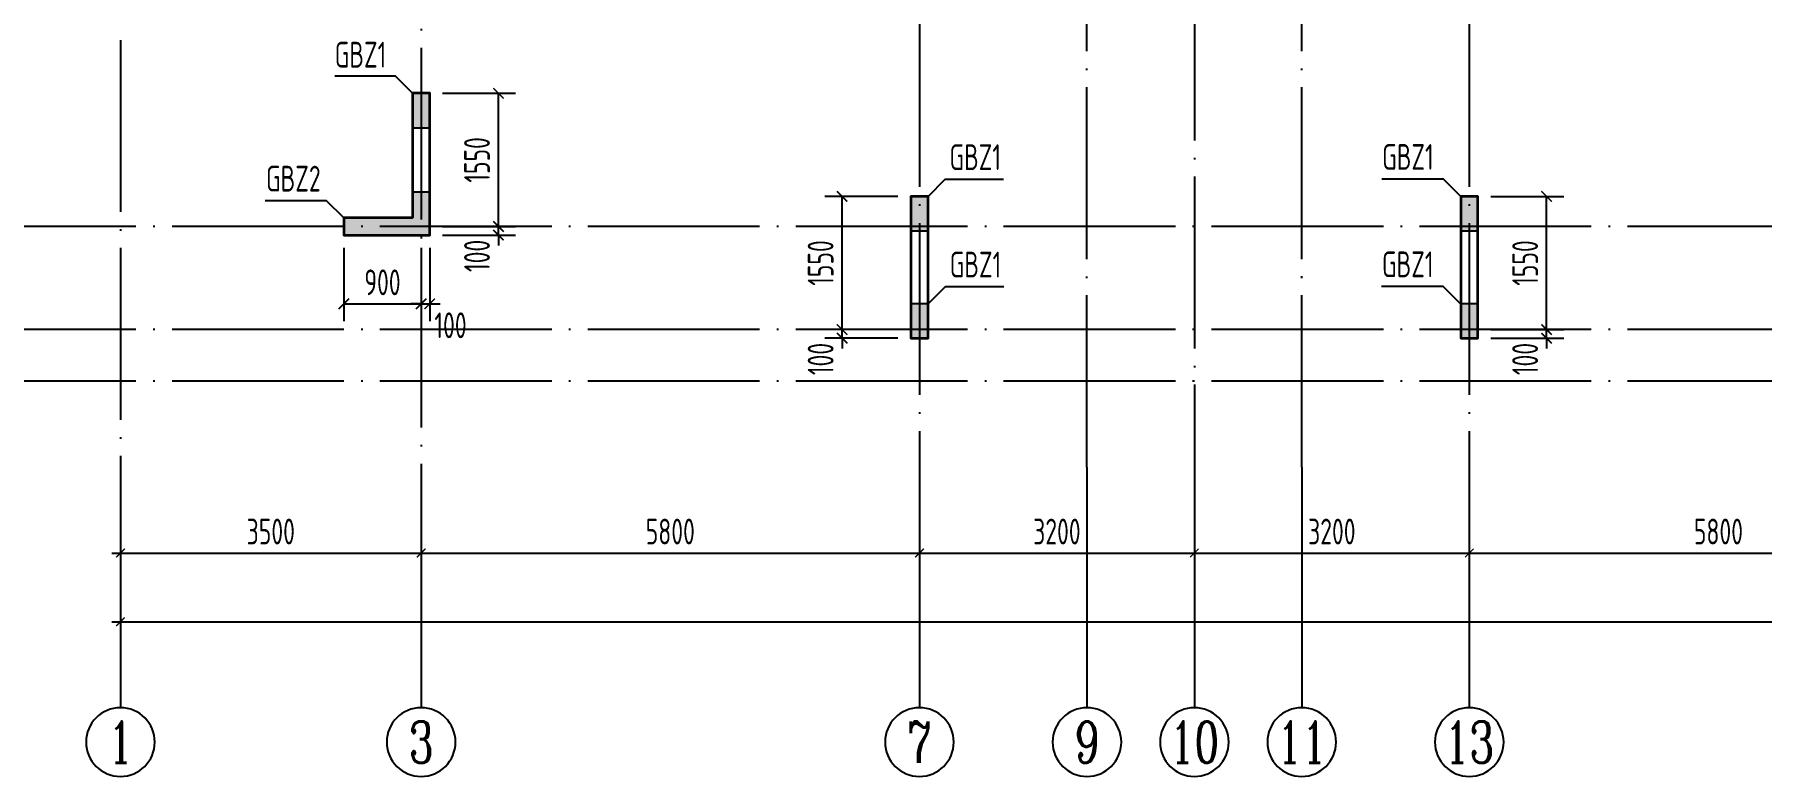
# Model space of a CAD drawing. Extents: x -812054 to 22247, y -644080 to 1003627.
# Drawn here: x -482678 to -462577, y -432960 to -424326 of the extents above; entities that cross this region are included whole.
import ezdxf
from ezdxf.enums import TextEntityAlignment as Align

# ---------------------------------------------------------------- set-up
doc = ezdxf.new("R2010")
doc.units = 0
doc.header["$LTSCALE"] = 1000
doc.linetypes.add('DOTE', pattern=[2.42, 2, -0.2, 0.02, -0.2])
doc.layers.get('0').update_dxf_attribs({"linetype": 'CONTINUOUS'})
doc.layers.get('DEFPOINTS').update_dxf_attribs({"linetype": 'CONTINUOUS'})
for name, color, linetype in [('A-AXIS', 1, 'CONTINUOUS'), ('A-DOTE', 10, 'DOTE'), ('AXIS_NUM', 7, 'CONTINUOUS'), ('S-Q墙实线', 6, 'CONTINUOUS'), ('S-Q墙标注', 3, 'CONTINUOUS'), ('S-X详图填充', 252, 'CONTINUOUS'), ('S-X详图实线', 4, 'CONTINUOUS'), ('S-Y一般标注', 3, 'CONTINUOUS'), ('S-Z柱编号', 6, 'CONTINUOUS')]:
    doc.layers.add(name, color=color, linetype=linetype)
doc.styles.add('TSSD_Axis', font='complex.shx', dxfattribs={"width": 0.7, "bigfont": 'hztxt.shx'})
doc.styles.add('TSSD_DIMENSION', font='Tssdeng.shx', dxfattribs={"width": 0.7, "bigfont": 'tssdchn.shx'})
doc.styles.add('TSSD_REIN', font='tssdeng.shx', dxfattribs={"width": 0.7, "height": 300, "bigfont": 'tssdchn.shx'})
doc.styles.add('结构文字', font='zstxt.shx', dxfattribs={"width": 0.7, "bigfont": 'zshz.shx'})
doc.dimstyles.new('STRUCK', dxfattribs={"dimtxt": 400, "dimasz": 121, "dimexe": 200, "dimexo": 150, "dimgap": 115, "dimtad": 1, "dimdec": 0, "dimdsep": 46, "dimtxsty": '结构文字', "dimblk": 'ARCHTICK', "dimcen": 400, "dimclrd": 3, "dimclre": 3, "dimclrt": 7, "dimadec": 0, "dimazin": 0, "dimtfac": 1, "dimtdec": 0, "dimtix": 1, "dimtmove": 2, "dimatfit": 3, "dimldrblk": '_DIMX', "dimfxl": 1, "dimtolj": 1, "dimtzin": 0, "dimarcsym": 0})
doc.dimstyles.new('TSSD_100_100', dxfattribs={"dimtxt": 300, "dimasz": 100, "dimexe": 100, "dimexo": 250, "dimgap": 100, "dimtad": 1, "dimdec": 0, "dimzin": 0, "dimdsep": 46, "dimtxsty": 'TSSD_DIMENSION', "dimblk": 'ARCHTICK', "dimcen": 0, "dimdle": 100, "dimclrt": 7, "dimadec": 0, "dimazin": 0, "dimtfac": 1, "dimtdec": 0, "dimtix": 1, "dimtmove": 2, "dimatfit": 3, "dimldrblk": 'ARCHTICK', "dimfxl": 1, "dimtolj": 1, "dimtzin": 0, "dimarcsym": 0})

# ---------------------------------------------------------------- blocks, each defined once
blk = doc.blocks.new('_ArchTick')
at = {"color": 0, "linetype": 'ByBlock', "const_width": 0.15}
blk.add_lwpolyline([(-0.5, -0.5), (0.5, 0.5)], dxfattribs=at)
blk = doc.blocks.new('*D160')
at = {"layer": 'DEFPOINTS', "color": 0, "transparency": 16777216}
for p in [(2600, 5200), (3600, 5200), (3600, 4600)]:
    blk.add_point(p, dxfattribs=at)
at = {"layer": 'S-Y一般标注', "color": 0, "lineweight": -2, "transparency": 16777216}
for p, q in [((2600, 5200), (2600, 5300)), ((3350, 5200), (2500, 5200)), ((2600, 4600), (2600, 5200)), ((3350, 4600), (2500, 4600)), ((2600, 4600), (2600, 4500))]:
    blk.add_line(p, q, dxfattribs=at)
at = {"layer": 'S-Y一般标注', "color": 0, "lineweight": -2, "transparency": 16777216, "xscale": 100, "yscale": 100, "zscale": 100}
for p, rotation in [((2600, 5200), 270), ((2600, 4600), 90)]:
    blk.add_blockref('_ArchTick', p, dxfattribs=dict(at, rotation=rotation))
at = {"layer": 'S-Y一般标注', "color": 7, "transparency": 16777216, "insert": (2350, 4900), "char_height": 300, "attachment_point": 5, "rotation": 90, "style": 'TSSD_DIMENSION'}
blk.add_mtext('\\A1;600', dxfattribs=at)
blk = doc.blocks.new('*D166')
at = {"layer": 'DEFPOINTS', "color": 0, "transparency": 16777216}
for p in [(1800, 17150), (3600, 17150), (3600, 4600)]:
    blk.add_point(p, dxfattribs=at)
at = {"layer": 'S-Y一般标注', "color": 0, "lineweight": -2, "transparency": 16777216}
for p, q in [((3350, 17150), (1700, 17150)), ((1800, 4500), (1800, 17250)), ((3350, 4600), (1700, 4600))]:
    blk.add_line(p, q, dxfattribs=at)
at = {"layer": 'S-Y一般标注', "color": 0, "lineweight": -2, "transparency": 16777216, "xscale": 100, "yscale": 100, "zscale": 100}
for p, rotation in [((1800, 17150), 90), ((1800, 4600), 270)]:
    blk.add_blockref('_ArchTick', p, dxfattribs=dict(at, rotation=rotation))
at = {"layer": 'S-Y一般标注', "color": 7, "transparency": 16777216, "insert": (1550, 10875), "char_height": 300, "attachment_point": 5, "rotation": 90, "style": 'TSSD_DIMENSION'}
blk.add_mtext('\\A1;12550', dxfattribs=at)
blk = doc.blocks.new('*D168')
at = {"layer": 'DEFPOINTS', "color": 0, "transparency": 16777216}
for p in [(2600, 6400), (3600, 6400), (3600, 5200)]:
    blk.add_point(p, dxfattribs=at)
at = {"layer": 'S-Y一般标注', "color": 0, "lineweight": -2, "transparency": 16777216}
for p, q in [((2600, 5100), (2600, 6500)), ((3350, 6400), (2500, 6400)), ((3350, 5200), (2500, 5200))]:
    blk.add_line(p, q, dxfattribs=at)
at = {"layer": 'S-Y一般标注', "color": 0, "lineweight": -2, "transparency": 16777216, "xscale": 100, "yscale": 100, "zscale": 100}
for p, rotation in [((2600, 6400), 90), ((2600, 5200), 270)]:
    blk.add_blockref('_ArchTick', p, dxfattribs=dict(at, rotation=rotation))
at = {"layer": 'S-Y一般标注', "color": 7, "transparency": 16777216, "insert": (2350, 5800), "char_height": 300, "attachment_point": 5, "rotation": 90, "style": 'TSSD_DIMENSION'}
blk.add_mtext('\\A1;1200', dxfattribs=at)
blk = doc.blocks.new('*D169')
at = {"layer": 'DEFPOINTS', "color": 0, "transparency": 16777216}
for p in [(2600, 9400), (3600, 9400), (3600, 6400)]:
    blk.add_point(p, dxfattribs=at)
at = {"layer": 'S-Y一般标注', "color": 0, "lineweight": -2, "transparency": 16777216}
for p, q in [((2600, 6300), (2600, 9500)), ((3350, 9400), (2500, 9400)), ((3350, 6400), (2500, 6400))]:
    blk.add_line(p, q, dxfattribs=at)
at = {"layer": 'S-Y一般标注', "color": 0, "lineweight": -2, "transparency": 16777216, "xscale": 100, "yscale": 100, "zscale": 100}
for p, rotation in [((2600, 9400), 90), ((2600, 6400), 270)]:
    blk.add_blockref('_ArchTick', p, dxfattribs=dict(at, rotation=rotation))
at = {"layer": 'S-Y一般标注', "color": 7, "transparency": 16777216, "insert": (2350, 7900), "char_height": 300, "attachment_point": 5, "rotation": 90, "style": 'TSSD_DIMENSION'}
blk.add_mtext('\\A1;3000', dxfattribs=at)
blk = doc.blocks.new('ts_axno')
at = {"color": 0, "linetype": 'ByBlock', "lineweight": -2}
blk.add_circle((0, 0), 0.5, dxfattribs=at)
at = {"color": 0, "linetype": 'ByBlock', "lineweight": -2, "style": 'TSSD_Axis', "width": 0.7}
blk.add_attdef('A', text='', height=0.6, dxfattribs=at).set_placement((0, 0), align=Align.MIDDLE_CENTER)
blk = doc.blocks.new('*D174')
at = {"layer": 'DEFPOINTS', "color": 0, "transparency": 16777216}
for p in [(8100, 3600), (13900, 3600), (13900, 2600)]:
    blk.add_point(p, dxfattribs=at)
at = {"layer": 'S-Y一般标注', "color": 0, "lineweight": -2, "transparency": 16777216}
for p, q in [((8100, 3350), (8100, 2500)), ((13900, 3350), (13900, 2500)), ((8000, 2600), (14000, 2600))]:
    blk.add_line(p, q, dxfattribs=at)
at = {"layer": 'S-Y一般标注', "color": 0, "lineweight": -2, "transparency": 16777216, "xscale": 100, "yscale": 100, "zscale": 100, "rotation": 180}
blk.add_blockref('_ArchTick', (8100, 2600), dxfattribs=at)
at = {"layer": 'S-Y一般标注', "color": 0, "lineweight": -2, "transparency": 16777216, "xscale": 100, "yscale": 100, "zscale": 100}
blk.add_blockref('_ArchTick', (13900, 2600), dxfattribs=at)
at = {"layer": 'S-Y一般标注', "color": 7, "transparency": 16777216, "insert": (11000, 2850), "char_height": 300, "attachment_point": 5, "style": 'TSSD_DIMENSION'}
blk.add_mtext('\\A1;5800', dxfattribs=at)
blk = doc.blocks.new('*D175')
at = {"layer": 'DEFPOINTS', "color": 0, "transparency": 16777216}
for p in [(17100, 3600), (20300, 3600), (20300, 2600)]:
    blk.add_point(p, dxfattribs=at)
at = {"layer": 'S-Y一般标注', "color": 0, "lineweight": -2, "transparency": 16777216}
for p, q in [((17100, 3350), (17100, 2500)), ((20300, 3350), (20300, 2500)), ((17000, 2600), (20400, 2600))]:
    blk.add_line(p, q, dxfattribs=at)
at = {"layer": 'S-Y一般标注', "color": 0, "lineweight": -2, "transparency": 16777216, "xscale": 100, "yscale": 100, "zscale": 100, "rotation": 180}
blk.add_blockref('_ArchTick', (17100, 2600), dxfattribs=at)
at = {"layer": 'S-Y一般标注', "color": 0, "lineweight": -2, "transparency": 16777216, "xscale": 100, "yscale": 100, "zscale": 100}
blk.add_blockref('_ArchTick', (20300, 2600), dxfattribs=at)
at = {"layer": 'S-Y一般标注', "color": 7, "transparency": 16777216, "insert": (18700, 2850), "char_height": 300, "attachment_point": 5, "style": 'TSSD_DIMENSION'}
blk.add_mtext('\\A1;3200', dxfattribs=at)
blk = doc.blocks.new('*D176')
at = {"layer": 'DEFPOINTS', "color": 0, "transparency": 16777216}
for p in [(20300, 3600), (26100, 3600), (26100, 2600)]:
    blk.add_point(p, dxfattribs=at)
at = {"layer": 'S-Y一般标注', "color": 0, "lineweight": -2, "transparency": 16777216}
for p, q in [((20300, 3350), (20300, 2500)), ((26100, 3350), (26100, 2500)), ((20200, 2600), (26200, 2600))]:
    blk.add_line(p, q, dxfattribs=at)
at = {"layer": 'S-Y一般标注', "color": 0, "lineweight": -2, "transparency": 16777216, "xscale": 100, "yscale": 100, "zscale": 100, "rotation": 180}
blk.add_blockref('_ArchTick', (20300, 2600), dxfattribs=at)
at = {"layer": 'S-Y一般标注', "color": 0, "lineweight": -2, "transparency": 16777216, "xscale": 100, "yscale": 100, "zscale": 100}
blk.add_blockref('_ArchTick', (26100, 2600), dxfattribs=at)
at = {"layer": 'S-Y一般标注', "color": 7, "transparency": 16777216, "insert": (23200, 2850), "char_height": 300, "attachment_point": 5, "style": 'TSSD_DIMENSION'}
blk.add_mtext('\\A1;5800', dxfattribs=at)
blk = doc.blocks.new('*D182')
at = {"layer": 'DEFPOINTS', "color": 0, "transparency": 16777216}
for p in [(4600, 3600), (54600, 3600), (54600, 1800)]:
    blk.add_point(p, dxfattribs=at)
at = {"layer": 'S-Y一般标注', "color": 0, "lineweight": -2, "transparency": 16777216}
for p, q in [((4600, 3350), (4600, 1700)), ((54600, 3350), (54600, 1700)), ((4500, 1800), (54700, 1800))]:
    blk.add_line(p, q, dxfattribs=at)
at = {"layer": 'S-Y一般标注', "color": 0, "lineweight": -2, "transparency": 16777216, "xscale": 100, "yscale": 100, "zscale": 100, "rotation": 180}
blk.add_blockref('_ArchTick', (4600, 1800), dxfattribs=at)
at = {"layer": 'S-Y一般标注', "color": 0, "lineweight": -2, "transparency": 16777216, "xscale": 100, "yscale": 100, "zscale": 100}
blk.add_blockref('_ArchTick', (54600, 1800), dxfattribs=at)
at = {"layer": 'S-Y一般标注', "color": 7, "transparency": 16777216, "insert": (29600, 2050), "char_height": 300, "attachment_point": 5, "style": 'TSSD_DIMENSION'}
blk.add_mtext('\\A1;50000', dxfattribs=at)
blk = doc.blocks.new('*D183')
at = {"layer": 'DEFPOINTS', "color": 0, "transparency": 16777216}
for p in [(13900, 3600), (17100, 3600), (17100, 2600)]:
    blk.add_point(p, dxfattribs=at)
at = {"layer": 'S-Y一般标注', "color": 0, "lineweight": -2, "transparency": 16777216}
for p, q in [((13900, 3350), (13900, 2500)), ((17100, 3350), (17100, 2500)), ((13800, 2600), (17200, 2600))]:
    blk.add_line(p, q, dxfattribs=at)
at = {"layer": 'S-Y一般标注', "color": 0, "lineweight": -2, "transparency": 16777216, "xscale": 100, "yscale": 100, "zscale": 100, "rotation": 180}
blk.add_blockref('_ArchTick', (13900, 2600), dxfattribs=at)
at = {"layer": 'S-Y一般标注', "color": 0, "lineweight": -2, "transparency": 16777216, "xscale": 100, "yscale": 100, "zscale": 100}
blk.add_blockref('_ArchTick', (17100, 2600), dxfattribs=at)
at = {"layer": 'S-Y一般标注', "color": 7, "transparency": 16777216, "insert": (15500, 2850), "char_height": 300, "attachment_point": 5, "style": 'TSSD_DIMENSION'}
blk.add_mtext('\\A1;3200', dxfattribs=at)
blk = doc.blocks.new('*D184')
at = {"layer": 'DEFPOINTS', "color": 0, "transparency": 16777216}
for p in [(4600, 3600), (8100, 3600), (8100, 2600)]:
    blk.add_point(p, dxfattribs=at)
at = {"layer": 'S-Y一般标注', "color": 0, "lineweight": -2, "transparency": 16777216}
for p, q in [((4600, 3350), (4600, 2500)), ((8100, 3350), (8100, 2500)), ((4500, 2600), (8200, 2600))]:
    blk.add_line(p, q, dxfattribs=at)
at = {"layer": 'S-Y一般标注', "color": 0, "lineweight": -2, "transparency": 16777216, "xscale": 100, "yscale": 100, "zscale": 100, "rotation": 180}
blk.add_blockref('_ArchTick', (4600, 2600), dxfattribs=at)
at = {"layer": 'S-Y一般标注', "color": 0, "lineweight": -2, "transparency": 16777216, "xscale": 100, "yscale": 100, "zscale": 100}
blk.add_blockref('_ArchTick', (8100, 2600), dxfattribs=at)
at = {"layer": 'S-Y一般标注', "color": 7, "transparency": 16777216, "insert": (6350, 2850), "char_height": 300, "attachment_point": 5, "style": 'TSSD_DIMENSION'}
blk.add_mtext('\\A1;3500', dxfattribs=at)
blk = doc.blocks.new('*D2152')
at = {"layer": 'DEFPOINTS', "color": 0, "transparency": 16777216}
for p in [(-478078, -426560), (-478078, -426660), (-477278, -426560)]:
    blk.add_point(p, dxfattribs=at)
at = {"layer": 'S-Q墙标注', "color": 3, "lineweight": -2, "transparency": 16777216}
for p, q in [((-477278, -426560), (-477278, -426439)), ((-477928, -426560), (-477078, -426560)), ((-477928, -426660), (-477078, -426660)), ((-477278, -426660), (-477278, -426560)), ((-477278, -426660), (-477278, -426781))]:
    blk.add_line(p, q, dxfattribs=at)
at = {"layer": 'S-Q墙标注', "color": 3, "lineweight": -2, "transparency": 16777216, "xscale": 121, "yscale": 121, "zscale": 121}
for p, rotation in [((-477278, -426560), 270), ((-477278, -426660), 90)]:
    blk.add_blockref('_ArchTick', p, dxfattribs=dict(at, rotation=rotation))
at = {"layer": 'S-Q墙标注', "color": 7, "transparency": 16777216, "insert": (-477528, -426902), "char_height": 300, "attachment_point": 5, "rotation": 90, "style": 'TSSD_REIN'}
blk.add_mtext('\\A1;100', dxfattribs=at)
blk = doc.blocks.new('_DIMX')
blk.add_line((-150, 0), (150, 0))
at = {"const_width": 50}
blk.add_lwpolyline([(-70, -70), (70, 70)], dxfattribs=at)
blk = doc.blocks.new('*D2153')
at = {"layer": 'DEFPOINTS', "color": 0, "transparency": 16777216}
for p in [(-478078, -425010), (-477278, -425010), (-478078, -426560)]:
    blk.add_point(p, dxfattribs=at)
at = {"layer": 'S-Q墙标注', "color": 3, "lineweight": -2, "transparency": 16777216}
for p, q in [((-477928, -425010), (-477078, -425010)), ((-477278, -426560), (-477278, -425010)), ((-477928, -426560), (-477078, -426560))]:
    blk.add_line(p, q, dxfattribs=at)
at = {"layer": 'S-Q墙标注', "color": 3, "lineweight": -2, "transparency": 16777216, "xscale": 121, "yscale": 121, "zscale": 121}
for p, rotation in [((-477278, -425010), 90), ((-477278, -426560), 270)]:
    blk.add_blockref('_ArchTick', p, dxfattribs=dict(at, rotation=rotation))
at = {"layer": 'S-Q墙标注', "color": 7, "transparency": 16777216, "insert": (-477528, -425785), "char_height": 300, "attachment_point": 5, "rotation": 90, "style": 'TSSD_REIN'}
blk.add_mtext('\\A1;1550', dxfattribs=at)
blk = doc.blocks.new('*D2154')
at = {"layer": 'DEFPOINTS', "color": 0, "transparency": 16777216}
for p in [(-479078, -426660), (-478178, -426660), (-478178, -427460)]:
    blk.add_point(p, dxfattribs=at)
at = {"layer": 'S-Q墙标注', "color": 3, "lineweight": -2, "transparency": 16777216}
for p, q in [((-479078, -426810), (-479078, -427660)), ((-478178, -426810), (-478178, -427660)), ((-479078, -427460), (-478178, -427460))]:
    blk.add_line(p, q, dxfattribs=at)
at = {"layer": 'S-Q墙标注', "color": 3, "lineweight": -2, "transparency": 16777216, "xscale": 121, "yscale": 121, "zscale": 121, "rotation": 180}
blk.add_blockref('_ArchTick', (-479078, -427460), dxfattribs=at)
at = {"layer": 'S-Q墙标注', "color": 3, "lineweight": -2, "transparency": 16777216, "xscale": 121, "yscale": 121, "zscale": 121}
blk.add_blockref('_ArchTick', (-478178, -427460), dxfattribs=at)
at = {"layer": 'S-Q墙标注', "color": 7, "transparency": 16777216, "insert": (-478628, -427210), "char_height": 300, "attachment_point": 5, "style": 'TSSD_REIN'}
blk.add_mtext('\\A1;900', dxfattribs=at)
blk = doc.blocks.new('*D2155')
at = {"layer": 'DEFPOINTS', "color": 0, "transparency": 16777216}
for p in [(-478178, -426660), (-478078, -426660), (-478078, -427460)]:
    blk.add_point(p, dxfattribs=at)
at = {"layer": 'S-Q墙标注', "color": 3, "lineweight": -2, "transparency": 16777216}
for p, q in [((-478178, -426810), (-478178, -427660)), ((-478078, -426810), (-478078, -427660)), ((-478178, -427460), (-478299, -427460)), ((-478178, -427460), (-478078, -427460)), ((-478078, -427460), (-477957, -427460))]:
    blk.add_line(p, q, dxfattribs=at)
at = {"layer": 'S-Q墙标注', "color": 3, "lineweight": -2, "transparency": 16777216, "xscale": 121, "yscale": 121, "zscale": 121}
blk.add_blockref('_ArchTick', (-478178, -427460), dxfattribs=at)
at = {"layer": 'S-Q墙标注', "color": 3, "lineweight": -2, "transparency": 16777216, "xscale": 121, "yscale": 121, "zscale": 121, "rotation": 180}
blk.add_blockref('_ArchTick', (-478078, -427460), dxfattribs=at)
at = {"layer": 'S-Q墙标注', "color": 7, "transparency": 16777216, "insert": (-477836, -427710), "char_height": 300, "attachment_point": 5, "style": 'TSSD_REIN'}
blk.add_mtext('\\A1;100', dxfattribs=at)
blk = doc.blocks.new('*D2156')
at = {"layer": 'DEFPOINTS', "color": 0, "transparency": 16777216}
for p in [(-473278, -427760), (-472478, -427760), (-472478, -427860)]:
    blk.add_point(p, dxfattribs=at)
at = {"layer": 'S-Q墙标注', "color": 3, "lineweight": -2, "transparency": 16777216}
for p, q in [((-473278, -427760), (-473278, -427639)), ((-472628, -427760), (-473478, -427760)), ((-472628, -427860), (-473478, -427860)), ((-473278, -427860), (-473278, -427760)), ((-473278, -427860), (-473278, -427981))]:
    blk.add_line(p, q, dxfattribs=at)
at = {"layer": 'S-Q墙标注', "color": 3, "lineweight": -2, "transparency": 16777216, "xscale": 121, "yscale": 121, "zscale": 121}
for p, rotation in [((-473278, -427760), 270), ((-473278, -427860), 90)]:
    blk.add_blockref('_ArchTick', p, dxfattribs=dict(at, rotation=rotation))
at = {"layer": 'S-Q墙标注', "color": 7, "transparency": 16777216, "insert": (-473528, -428102), "char_height": 300, "attachment_point": 5, "rotation": 90, "style": 'TSSD_REIN'}
blk.add_mtext('\\A1;100', dxfattribs=at)
blk = doc.blocks.new('*D2157')
at = {"layer": 'DEFPOINTS', "color": 0, "transparency": 16777216}
for p in [(-473278, -426210), (-472478, -426210), (-472478, -427760)]:
    blk.add_point(p, dxfattribs=at)
at = {"layer": 'S-Q墙标注', "color": 3, "lineweight": -2, "transparency": 16777216}
for p, q in [((-472628, -426210), (-473478, -426210)), ((-473278, -427760), (-473278, -426210)), ((-472628, -427760), (-473478, -427760))]:
    blk.add_line(p, q, dxfattribs=at)
at = {"layer": 'S-Q墙标注', "color": 3, "lineweight": -2, "transparency": 16777216, "xscale": 121, "yscale": 121, "zscale": 121}
for p, rotation in [((-473278, -426210), 90), ((-473278, -427760), 270)]:
    blk.add_blockref('_ArchTick', p, dxfattribs=dict(at, rotation=rotation))
at = {"layer": 'S-Q墙标注', "color": 7, "transparency": 16777216, "insert": (-473528, -426985), "char_height": 300, "attachment_point": 5, "rotation": 90, "style": 'TSSD_REIN'}
blk.add_mtext('\\A1;1550', dxfattribs=at)
blk = doc.blocks.new('*D2177')
at = {"layer": 'DEFPOINTS', "color": 0, "transparency": 16777216}
for p in [(-465878, -427760), (-465878, -427860), (-465078, -427760)]:
    blk.add_point(p, dxfattribs=at)
at = {"layer": 'S-Q墙标注', "color": 3, "lineweight": -2, "transparency": 16777216}
for p, q in [((-465078, -427760), (-465078, -427639)), ((-465728, -427760), (-464878, -427760)), ((-465728, -427860), (-464878, -427860)), ((-465078, -427860), (-465078, -427760)), ((-465078, -427860), (-465078, -427981))]:
    blk.add_line(p, q, dxfattribs=at)
at = {"layer": 'S-Q墙标注', "color": 3, "lineweight": -2, "transparency": 16777216, "xscale": 121, "yscale": 121, "zscale": 121}
for p, rotation in [((-465078, -427760), 270), ((-465078, -427860), 90)]:
    blk.add_blockref('_ArchTick', p, dxfattribs=dict(at, rotation=rotation))
at = {"layer": 'S-Q墙标注', "color": 7, "transparency": 16777216, "insert": (-465328, -428102), "char_height": 300, "attachment_point": 5, "rotation": 90, "style": 'TSSD_REIN'}
blk.add_mtext('\\A1;100', dxfattribs=at)
blk = doc.blocks.new('*D2178')
at = {"layer": 'DEFPOINTS', "color": 0, "transparency": 16777216}
for p in [(-465878, -426210), (-465078, -426210), (-465878, -427760)]:
    blk.add_point(p, dxfattribs=at)
at = {"layer": 'S-Q墙标注', "color": 3, "lineweight": -2, "transparency": 16777216}
for p, q in [((-465728, -426210), (-464878, -426210)), ((-465078, -427760), (-465078, -426210)), ((-465728, -427760), (-464878, -427760))]:
    blk.add_line(p, q, dxfattribs=at)
at = {"layer": 'S-Q墙标注', "color": 3, "lineweight": -2, "transparency": 16777216, "xscale": 121, "yscale": 121, "zscale": 121}
for p, rotation in [((-465078, -426210), 90), ((-465078, -427760), 270)]:
    blk.add_blockref('_ArchTick', p, dxfattribs=dict(at, rotation=rotation))
at = {"layer": 'S-Q墙标注', "color": 7, "transparency": 16777216, "insert": (-465328, -426985), "char_height": 300, "attachment_point": 5, "rotation": 90, "style": 'TSSD_REIN'}
blk.add_mtext('\\A1;1550', dxfattribs=at)
blk = doc.blocks.new('20210726.16395156')
at = {"layer": 'A-AXIS'}
for p, q in [((3600, 6400), (800, 6400)), ((3600, 5200), (800, 5200)), ((3600, 4600), (800, 4600)), ((4600, 3600), (4600, 800)), ((8100, 3600), (8100, 800)), ((13900, 3600), (13900, 800)), ((15850, 3600), (15850, 800)), ((17100, 3600), (17100, 800)), ((18350, 3600.1), (18350, 800.1)), ((20300, 3600), (20300, 800))]:
    blk.add_line(p, q, dxfattribs=at)
at = {"layer": 'A-DOTE'}
for p, q in [((4600, 18249.9), (4600, 3600)), ((13900.2, 13700), (13900, 3600)), ((20299.8, 13700), (20300, 3600)), ((15850, 3600), (15850, 11500)), ((18350, 3600.1), (18350, 11500)), ((8100, 10900), (8100, 3600)), ((17100, 9400), (17100, 3600)), ((55600, 6400), (3600, 6400)), ((55600, 5200), (3600, 5200)), ((55600, 4600), (3600, 4600))]:
    blk.add_line(p, q, dxfattribs=at)
at = {"layer": 'A-AXIS'}
ref = blk.add_blockref('ts_axno', (4600, 400), dxfattribs=dict(at, xscale=-800, yscale=800, zscale=800, rotation=180))
ref.add_attrib('1', '1', dxfattribs={"layer": 'AXIS_NUM', "height": 480, "style": 'TSSD_Axis', "width": 0.7}).set_placement((4600, 400), align=Align.MIDDLE_CENTER)
ref = blk.add_blockref('ts_axno', (8100, 400), dxfattribs=dict(at, xscale=-800, yscale=800, zscale=800, rotation=180))
ref.add_attrib('2', '3', dxfattribs={"layer": 'AXIS_NUM', "height": 480, "style": 'TSSD_Axis', "width": 0.7}).set_placement((8100, 400), align=Align.MIDDLE_CENTER)
ref = blk.add_blockref('ts_axno', (13900, 400), dxfattribs=dict(at, xscale=-800, yscale=800, zscale=800, rotation=180))
ref.add_attrib('5', '7', dxfattribs={"layer": 'AXIS_NUM', "height": 480, "style": 'TSSD_Axis', "width": 0.7}).set_placement((13900, 400), align=Align.MIDDLE_CENTER)
ref = blk.add_blockref('ts_axno', (15850, 400), dxfattribs=dict(at, xscale=-800, yscale=800, zscale=800, rotation=180))
ref.add_attrib('5', '9', dxfattribs={"layer": 'AXIS_NUM', "height": 480, "style": 'TSSD_Axis', "width": 0.7}).set_placement((15850, 400), align=Align.MIDDLE_CENTER)
ref = blk.add_blockref('ts_axno', (17100, 400), dxfattribs=dict(at, xscale=-800, yscale=800, zscale=800, rotation=180))
ref.add_attrib('8', '10', dxfattribs={"layer": 'AXIS_NUM', "height": 480, "style": 'TSSD_Axis', "width": 0.7}).set_placement((17100, 400), align=Align.MIDDLE_CENTER)
ref = blk.add_blockref('ts_axno', (18350, 400.1), dxfattribs=dict(at, xscale=-800, yscale=800, zscale=800, rotation=180))
ref.add_attrib('5', '11', dxfattribs={"layer": 'AXIS_NUM', "height": 480, "style": 'TSSD_Axis', "width": 0.7}).set_placement((18350, 400.1), align=Align.MIDDLE_CENTER)
ref = blk.add_blockref('ts_axno', (20300, 400), dxfattribs=dict(at, xscale=-800, yscale=800, zscale=800, rotation=180))
ref.add_attrib('8', '13', dxfattribs={"layer": 'AXIS_NUM', "height": 480, "style": 'TSSD_Axis', "width": 0.7}).set_placement((20300, 400), align=Align.MIDDLE_CENTER)
at = {"layer": 'S-Y一般标注'}
for base, p1, p2, picture, middle in [((1800, 17150), (3600, 4600), (3600, 17150), '*D166', (1550, 10875)), ((2600, 9400), (3600, 6400), (3600, 9400), '*D169', (2350, 7900)), ((2600, 6400), (3600, 5200), (3600, 6400), '*D168', (2350, 5800)), ((2600, 5200), (3600, 4600), (3600, 5200), '*D160', (2350, 4900))]:
    dim = blk.add_linear_dim(base=base, p1=p1, p2=p2, angle=90, dimstyle='TSSD_100_100', dxfattribs=at)
    dim.commit()
    dim.dimension.update_dxf_attribs({"geometry": picture, "text_midpoint": middle})
for base, p1, p2, picture, middle in [((54600, 1800), (4600, 3600), (54600, 3600), '*D182', (29600, 2050)), ((8100, 2600), (4600, 3600), (8100, 3600), '*D184', (6350, 2850)), ((13900, 2600), (8100, 3600), (13900, 3600), '*D174', (11000, 2850)), ((17100, 2600), (13900, 3600), (17100, 3600), '*D183', (15500, 2850)), ((20300, 2600), (17100, 3600), (20300, 3600), '*D175', (18700, 2850)), ((26100, 2600), (20300, 3600), (26100, 3600), '*D176', (23200, 2850))]:
    dim = blk.add_linear_dim(base=base, p1=p1, p2=p2, dimstyle='TSSD_100_100', dxfattribs=at)
    dim.commit()
    dim.dimension.update_dxf_attribs({"geometry": picture, "text_midpoint": middle})

msp = doc.modelspace()

# ---------------------------------------------------------------- hatches: boundary and pattern name
at = {"layer": 'S-X详图填充'}
h = msp.add_hatch(color=256, dxfattribs=at)
h.dxf.hatch_style = 1
h.paths.add_polyline_path([(-478277.94, -425410.15), (-478077.94, -425410.15), (-478077.94, -425010.15), (-478277.94, -425010.15)])
h = msp.add_hatch(color=256, dxfattribs=at)
h.dxf.hatch_style = 1
h.paths.add_polyline_path([(-478077.94, -426160.15), (-478277.94, -426160.15), (-478277.94, -426460.15), (-479077.94, -426460.15), (-479077.94, -426660.15), (-478077.94, -426660.15)])
h = msp.add_hatch(color=256, dxfattribs=at)
h.dxf.hatch_style = 1
h.paths.add_polyline_path([(-472480.43, -426610.15), (-472280.43, -426610.15), (-472280.43, -426210.15), (-472480.43, -426210.15)])
h = msp.add_hatch(color=256, dxfattribs=at)
h.dxf.hatch_style = 1
h.paths.add_polyline_path([(-466080.48, -426610.15), (-465880.48, -426610.15), (-465880.48, -426210.15), (-466080.48, -426210.15)])
h = msp.add_hatch(color=256, dxfattribs=at)
h.dxf.hatch_style = 1
h.paths.add_polyline_path([(-472477.94, -427860.16), (-472277.94, -427860.16), (-472277.94, -427460.16), (-472477.94, -427460.16)])
h = msp.add_hatch(color=256, dxfattribs=at)
h.dxf.hatch_style = 1
h.paths.add_polyline_path([(-466077.96, -427860.15), (-465877.96, -427860.15), (-465877.96, -427460.15), (-466077.96, -427460.15)])

# ---------------------------------------------------------------- linework, layer by layer
at = {"layer": 'S-Q墙实线', "lineweight": 35}
msp.add_lwpolyline([(-478277.94, -426460.15), (-479077.95, -426460.15), (-479077.95, -426660.15), (-478077.94, -426660.15), (-478077.94, -425010.15), (-478277.94, -425010.15)], close=True, dxfattribs=at)
for points in [[(-472277.92, -426560.14), (-472277.94, -426210.15), (-472477.94, -426210.17), (-472477.92, -426560.15)], [(-465877.96, -426560.15), (-465877.96, -426210.16), (-466077.96, -426210.16), (-466077.96, -426560.15)], [(-472477.92, -426560.15), (-472477.94, -427860.15), (-472277.94, -427860.16), (-472277.92, -426560.15)], [(-466077.96, -426560.15), (-466077.96, -427860.15), (-465877.96, -427860.15), (-465877.96, -426560.15)]]:
    msp.add_lwpolyline(points, dxfattribs=at)
at = {"layer": 'S-X详图实线'}
for points in [[(-478277.94, -425410.15), (-478077.94, -425410.15), (-478077.94, -425010.15), (-478277.94, -425010.15), (-478277.94, -425410.15)], [(-478077.94, -426160.15), (-478277.94, -426160.15), (-478277.94, -426460.15), (-479077.94, -426460.15), (-479077.94, -426660.15), (-478077.94, -426660.15), (-478077.94, -426160.15)], [(-472480.43, -426610.15), (-472280.43, -426610.15), (-472280.43, -426210.15), (-472480.43, -426210.15), (-472480.43, -426610.15)], [(-466080.48, -426610.15), (-465880.48, -426610.15), (-465880.48, -426210.15), (-466080.48, -426210.15), (-466080.48, -426610.15)], [(-472477.94, -427860.16), (-472277.94, -427860.16), (-472277.94, -427460.16), (-472477.94, -427460.16), (-472477.94, -427860.16)], [(-466077.96, -427860.15), (-465877.96, -427860.15), (-465877.96, -427460.15), (-466077.96, -427460.15), (-466077.96, -427860.15)]]:
    msp.add_lwpolyline(points, close=True, dxfattribs=at)
at = {"layer": 'S-Z柱编号', "color": 7}
for points in [[(-478277.94, -425010.15), (-478477.94, -424810.15), (-479181.81, -424810.15)], [(-472277.94, -426210.15), (-472077.94, -426010.15), (-471399.33, -426010.15)], [(-466077.94, -426210.15), (-466277.94, -426010.15), (-466997.15, -426010.15)], [(-479077.94, -426460.15), (-479277.94, -426260.15), (-479993.15, -426260.15)], [(-472275.45, -427460.16), (-472075.45, -427260.16), (-471396.84, -427260.16)], [(-466080.46, -427460.15), (-466280.46, -427260.15), (-466999.66, -427260.15)]]:
    msp.add_lwpolyline(points, dxfattribs=at)

# ---------------------------------------------------------------- block references
at = {"layer": 'A-DOTE'}
msp.add_blockref('20210726.16395156', (-486277.95, -432960.19), dxfattribs=at)

# ---------------------------------------------------------------- texts
at = {"layer": 'S-Z柱编号', "color": 7, "style": 'TSSD_REIN', "width": 0.7}
for s, p in [('GBZ1', (-479183.71, -424800.86)), ('GBZ1', (-472028.1, -425993.4)), ('GBZ1', (-466991.79, -425990.65)), ('GBZ2', (-479983.71, -426243.3)), ('GBZ1', (-472025.61, -427243.4)), ('GBZ1', (-466994.3, -427240.65))]:
    msp.add_text(s, height=300, dxfattribs=at).set_placement(p, align=Align.BOTTOM_LEFT)

# ---------------------------------------------------------------- dimensions: what is measured, and where the dimension line sits
at = {"layer": 'S-Q墙标注'}
for base, p1, p2, picture, middle in [((-477277.94, -425010.15), (-478077.94, -426560.15), (-478077.94, -425010.15), '*D2153', (-477527.94, -425785.15)), ((-473277.94, -426210.15), (-472477.94, -427760.15), (-472477.94, -426210.15), '*D2157', (-473527.94, -426985.15)), ((-465077.96, -426210.15), (-465877.96, -427760.15), (-465877.96, -426210.15), '*D2178', (-465327.96, -426985.15))]:
    dim = msp.add_linear_dim(base=base, p1=p1, p2=p2, angle=90, dimstyle='STRUCK', override={"dimtxt": 300, "dimgap": 100, "dimtxsty": 'TSSD_REIN'}, dxfattribs=at)
    dim.commit()
    dim.dimension.update_dxf_attribs({"geometry": picture, "text_midpoint": middle})
for base, p1, p2, picture, middle in [((-477277.94, -426560.15), (-478077.94, -426660.15), (-478077.94, -426560.15), '*D2152', (-477527.94, -426902.07)), ((-473277.94, -427760.15), (-472477.94, -427860.15), (-472477.94, -427760.15), '*D2156', (-473527.94, -428102.08)), ((-465077.96, -427760.15), (-465877.96, -427860.15), (-465877.96, -427760.15), '*D2177', (-465327.96, -428102.08))]:
    dim = msp.add_linear_dim(base=base, p1=p1, p2=p2, angle=90, dimstyle='STRUCK', override={"dimtxt": 300, "dimgap": 100, "dimtxsty": 'TSSD_REIN'}, dxfattribs=at)
    dim.commit()
    dim.dimension.update_dxf_attribs({"geometry": picture, "text_midpoint": middle, "dimtype": 160})
dim = msp.add_linear_dim(base=(-478177.95, -427460.15), p1=(-479077.94, -426660.15), p2=(-478177.95, -426660.15), dimstyle='STRUCK', override={"dimtxt": 300, "dimgap": 100, "dimtxsty": 'TSSD_REIN'}, dxfattribs=at)
dim.commit()
dim.dimension.update_dxf_attribs({"geometry": '*D2154', "text_midpoint": (-478627.94, -427210.15)})
dim = msp.add_linear_dim(base=(-478077.94, -427460.15), p1=(-478177.95, -426660.15), p2=(-478077.94, -426660.15), dimstyle='STRUCK', override={"dimtxt": 300, "dimgap": 100, "dimtxsty": 'TSSD_REIN'}, dxfattribs=at)
dim.commit()
dim.dimension.update_dxf_attribs({"geometry": '*D2155', "text_midpoint": (-477836.02, -427710.15), "dimtype": 160})

doc.saveas('drawing.dxf')
